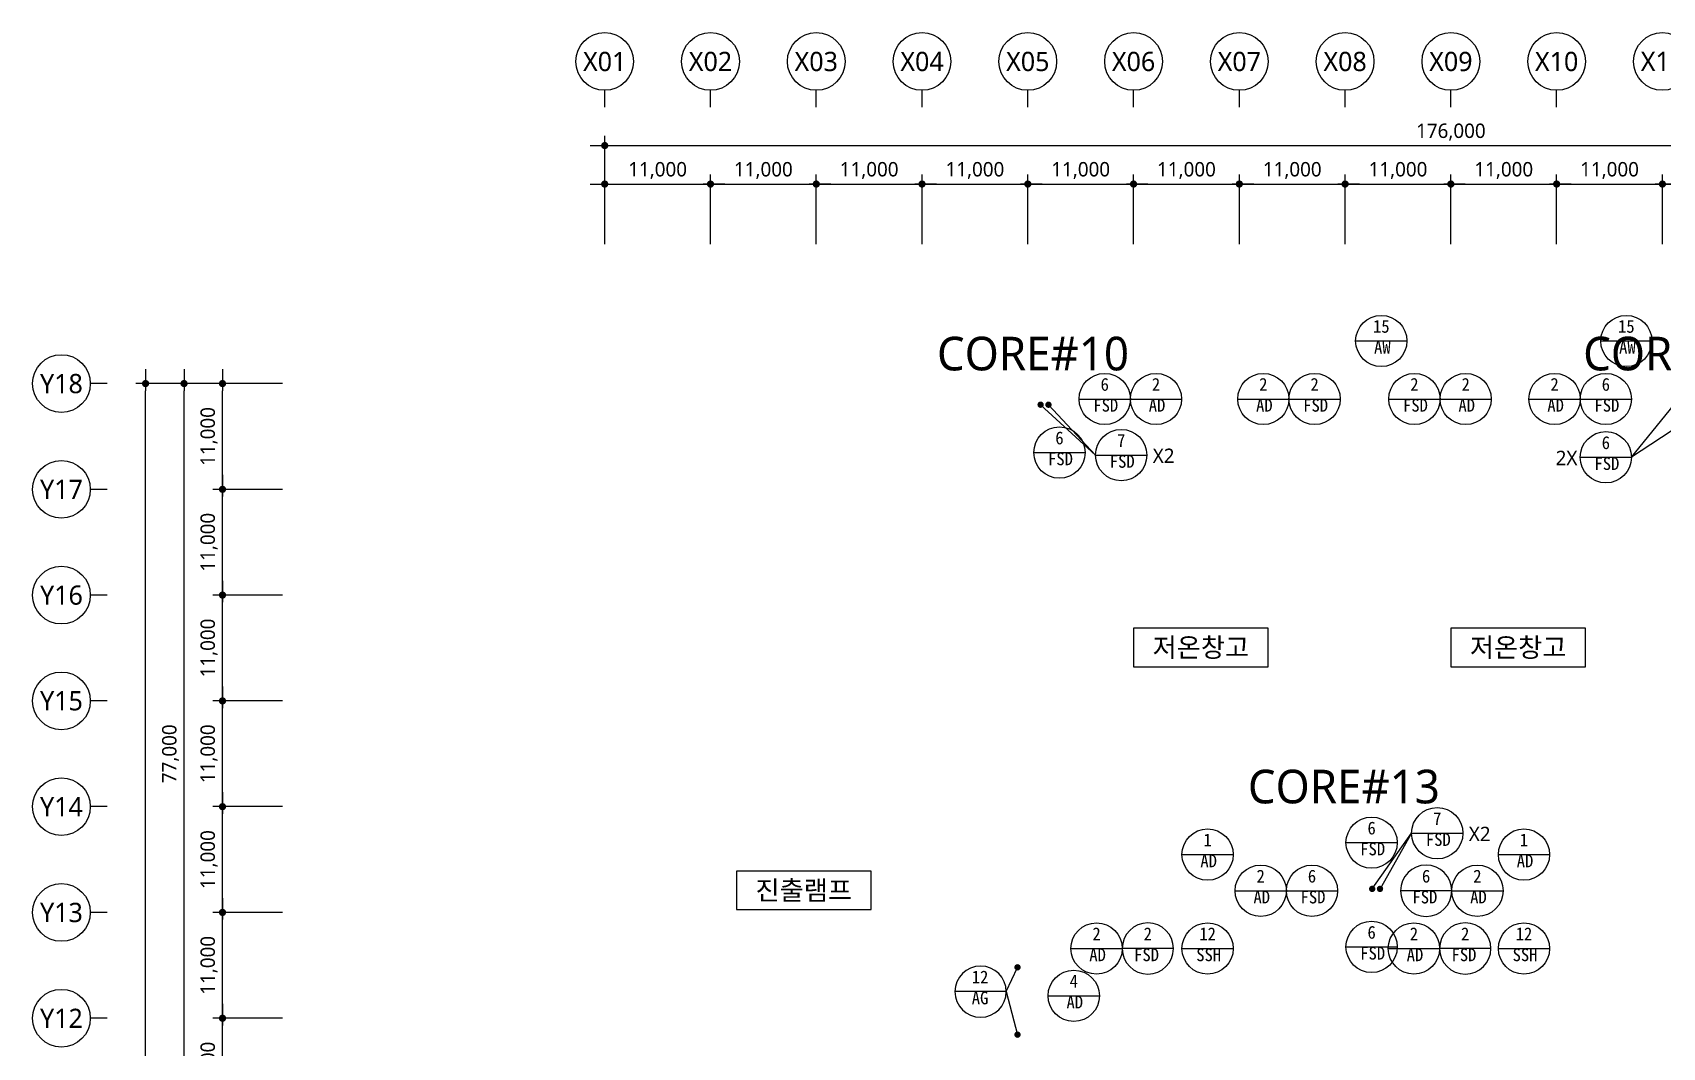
# Model space of a CAD drawing. Header units: millimetres. Extents: x 3479419 to 5579419, y 522746 to 3162891.
# Drawn here: x 4806612 to 4976110, y 2166355 to 2271891 of the extents above; entities that cross this region are included whole.
import ezdxf
from ezdxf.enums import TextEntityAlignment as Align

# ---------------------------------------------------------------- set-up
doc = ezdxf.new("R2010")
doc.units = ezdxf.units.MM
doc.layers.get('Defpoints').update_dxf_attribs({"color": 140})
for name, color, linetype, lineweight in [('A-AXIS-BUBL', 7, 'Continuous', 25), ('A-DIMS', 7, 'Continuous', 25), ('A-MKXX-SYMB', 7, 'Continuous', 25), ('A-XXXX-SYMB', 7, 'Continuous', 25), ('A-XXXX-TXT2', 3, 'Continuous', 25)]:
    doc.layers.add(name, color=color, linetype=linetype, lineweight=lineweight)
doc.layers.add('AA-SYMB', color=1, linetype='Continuous')
doc.styles.add('HY울릉도L', font='')
doc.styles.add('돋움', font='')
doc.styles.add('돋음', font='')
doc.styles.add('맑은고딕', font='malgun.ttf')
doc.styles.get('HY울릉도L').set_extended_font_data('HYwulM')
doc.styles.get('돋움').set_extended_font_data('DotumChe')
doc.styles.get('돋음').set_extended_font_data('Dotum')
doc.dimstyles.new('CDIM', dxfattribs={"dimtxt": 3, "dimasz": 1.5, "dimexe": 2, "dimexo": 1, "dimgap": 1, "dimtad": 1, "dimdec": 0, "dimrnd": 0.5, "dimzin": 0, "dimdsep": 32, "dimlunit": 6, "dimtxsty": 'HY울릉도L', "dimblk1": '_CIDOT', "dimblk2": '_CIDOT', "dimsah": 1, "dimcen": 5.5, "dimclrd": 2, "dimclre": 2, "dimclrt": 7, "dimadec": 0, "dimazin": 0, "dimtfac": 1, "dimtdec": 0, "dimtix": 1, "dimtmove": 2, "dimatfit": 1, "dimldrblk": '_CIDOT', "dimfxl": 1, "dimtolj": 1, "dimtzin": 0, "dimlwd": -1, "dimarcsym": 0})

# ---------------------------------------------------------------- blocks, each defined once
blk = doc.blocks.new('_CIDOT')
at = {"color": 0, "linetype": 'ByBlock'}
blk.add_line((2, 0), (-1, 0), dxfattribs=at)
at = {"color": 0, "linetype": 'ByBlock', "const_width": 0.5}
blk.add_lwpolyline([(-0.25, 0, 1), (0.25, 0, 1)], format="xyb", close=True, dxfattribs=at)
blk = doc.blocks.new('*D17')
at = {"layer": 'A-DIMS', "lineweight": -2, "transparency": 16777216}
for p, q in [((93193, 175121), (85943, 175121)), ((93193, 164121), (85943, 164121))]:
    blk.add_line(p, q, dxfattribs=at)
at = {"layer": 'A-DIMS', "transparency": 16777216}
blk.add_line((86943, 164871), (86943, 174371), dxfattribs=at)
at = {"layer": 'Defpoints', "color": 0, "transparency": 16777216}
for p in [(86943, 175121), (93693, 175121), (93693, 164121)]:
    blk.add_point(p, dxfattribs=at)
at = {"layer": 'A-DIMS', "transparency": 16777216, "xscale": 750, "yscale": 750, "zscale": 750}
for p, rotation in [((86943, 175121), 90), ((86943, 164121), 270)]:
    blk.add_blockref('_CIDOT', p, dxfattribs=dict(at, rotation=rotation))
at = {"layer": 'A-DIMS', "color": 3, "transparency": 16777216, "insert": (85538, 169621), "char_height": 1500, "attachment_point": 5, "rotation": 90, "style": '맑은고딕'}
blk.add_mtext('\\A1;11,000', dxfattribs=at)
blk = doc.blocks.new('*D18')
at = {"layer": 'A-DIMS', "lineweight": -2, "transparency": 16777216}
for p, q in [((93193, 186121), (85943, 186121)), ((93193, 175121), (85943, 175121))]:
    blk.add_line(p, q, dxfattribs=at)
at = {"layer": 'A-DIMS', "transparency": 16777216}
blk.add_line((86943, 175871), (86943, 185371), dxfattribs=at)
at = {"layer": 'Defpoints', "color": 0, "transparency": 16777216}
for p in [(86943, 186121), (93693, 186121), (93693, 175121)]:
    blk.add_point(p, dxfattribs=at)
at = {"layer": 'A-DIMS', "transparency": 16777216, "xscale": 750, "yscale": 750, "zscale": 750}
for p, rotation in [((86943, 186121), 90), ((86943, 175121), 270)]:
    blk.add_blockref('_CIDOT', p, dxfattribs=dict(at, rotation=rotation))
at = {"layer": 'A-DIMS', "color": 3, "transparency": 16777216, "insert": (85538, 180621), "char_height": 1500, "attachment_point": 5, "rotation": 90, "style": '맑은고딕'}
blk.add_mtext('\\A1;11,000', dxfattribs=at)
blk = doc.blocks.new('*D19')
at = {"layer": 'A-DIMS', "lineweight": -2, "transparency": 16777216}
for p, q in [((93193, 197121), (85943, 197121)), ((93193, 186121), (85943, 186121))]:
    blk.add_line(p, q, dxfattribs=at)
at = {"layer": 'A-DIMS', "transparency": 16777216}
blk.add_line((86943, 186871), (86943, 196371), dxfattribs=at)
at = {"layer": 'Defpoints', "color": 0, "transparency": 16777216}
for p in [(86943, 197121), (93693, 197121), (93693, 186121)]:
    blk.add_point(p, dxfattribs=at)
at = {"layer": 'A-DIMS', "transparency": 16777216, "xscale": 750, "yscale": 750, "zscale": 750}
for p, rotation in [((86943, 197121), 90), ((86943, 186121), 270)]:
    blk.add_blockref('_CIDOT', p, dxfattribs=dict(at, rotation=rotation))
at = {"layer": 'A-DIMS', "color": 3, "transparency": 16777216, "insert": (85538, 191621), "char_height": 1500, "attachment_point": 5, "rotation": 90, "style": '맑은고딕'}
blk.add_mtext('\\A1;11,000', dxfattribs=at)
blk = doc.blocks.new('*D20')
at = {"layer": 'A-DIMS', "lineweight": -2, "transparency": 16777216}
for p, q in [((93193, 208121), (85943, 208121)), ((93193, 197121), (85943, 197121))]:
    blk.add_line(p, q, dxfattribs=at)
at = {"layer": 'A-DIMS', "transparency": 16777216}
blk.add_line((86943, 197871), (86943, 207371), dxfattribs=at)
at = {"layer": 'Defpoints', "color": 0, "transparency": 16777216}
for p in [(86943, 208121), (93693, 208121), (93693, 197121)]:
    blk.add_point(p, dxfattribs=at)
at = {"layer": 'A-DIMS', "transparency": 16777216, "xscale": 750, "yscale": 750, "zscale": 750}
for p, rotation in [((86943, 208121), 90), ((86943, 197121), 270)]:
    blk.add_blockref('_CIDOT', p, dxfattribs=dict(at, rotation=rotation))
at = {"layer": 'A-DIMS', "color": 3, "transparency": 16777216, "insert": (85538, 202621), "char_height": 1500, "attachment_point": 5, "rotation": 90, "style": '맑은고딕'}
blk.add_mtext('\\A1;11,000', dxfattribs=at)
blk = doc.blocks.new('*D21')
at = {"layer": 'A-DIMS', "lineweight": -2, "transparency": 16777216}
for p, q in [((93193, 219121), (85943, 219121)), ((93193, 208121), (85943, 208121))]:
    blk.add_line(p, q, dxfattribs=at)
at = {"layer": 'A-DIMS', "transparency": 16777216}
blk.add_line((86943, 208871), (86943, 218371), dxfattribs=at)
at = {"layer": 'Defpoints', "color": 0, "transparency": 16777216}
for p in [(86943, 219121), (93693, 219121), (93693, 208121)]:
    blk.add_point(p, dxfattribs=at)
at = {"layer": 'A-DIMS', "transparency": 16777216, "xscale": 750, "yscale": 750, "zscale": 750}
for p, rotation in [((86943, 219121), 90), ((86943, 208121), 270)]:
    blk.add_blockref('_CIDOT', p, dxfattribs=dict(at, rotation=rotation))
at = {"layer": 'A-DIMS', "color": 3, "transparency": 16777216, "insert": (85538, 213621), "char_height": 1500, "attachment_point": 5, "rotation": 90, "style": '맑은고딕'}
blk.add_mtext('\\A1;11,000', dxfattribs=at)
blk = doc.blocks.new('*D22')
at = {"layer": 'A-DIMS', "lineweight": -2, "transparency": 16777216}
for p, q in [((93193, 230121), (85943, 230121)), ((93193, 219121), (85943, 219121))]:
    blk.add_line(p, q, dxfattribs=at)
at = {"layer": 'A-DIMS', "transparency": 16777216}
blk.add_line((86943, 219871), (86943, 229371), dxfattribs=at)
at = {"layer": 'Defpoints', "color": 0, "transparency": 16777216}
for p in [(86943, 230121), (93693, 230121), (93693, 219121)]:
    blk.add_point(p, dxfattribs=at)
at = {"layer": 'A-DIMS', "transparency": 16777216, "xscale": 750, "yscale": 750, "zscale": 750}
for p, rotation in [((86943, 230121), 90), ((86943, 219121), 270)]:
    blk.add_blockref('_CIDOT', p, dxfattribs=dict(at, rotation=rotation))
at = {"layer": 'A-DIMS', "color": 3, "transparency": 16777216, "insert": (85538, 224621), "char_height": 1500, "attachment_point": 5, "rotation": 90, "style": '맑은고딕'}
blk.add_mtext('\\A1;11,000', dxfattribs=at)
blk = doc.blocks.new('*D23')
at = {"layer": 'A-DIMS', "lineweight": -2, "transparency": 16777216}
for p, q in [((93193, 241121), (85943, 241121)), ((93193, 230121), (85943, 230121))]:
    blk.add_line(p, q, dxfattribs=at)
at = {"layer": 'A-DIMS', "transparency": 16777216}
blk.add_line((86943, 230871), (86943, 240371), dxfattribs=at)
at = {"layer": 'Defpoints', "color": 0, "transparency": 16777216}
for p in [(86943, 241121), (93693, 241121), (93693, 230121)]:
    blk.add_point(p, dxfattribs=at)
at = {"layer": 'A-DIMS', "transparency": 16777216, "xscale": 750, "yscale": 750, "zscale": 750}
for p, rotation in [((86943, 241121), 90), ((86943, 230121), 270)]:
    blk.add_blockref('_CIDOT', p, dxfattribs=dict(at, rotation=rotation))
at = {"layer": 'A-DIMS', "color": 3, "transparency": 16777216, "insert": (85538, 235621), "char_height": 1500, "attachment_point": 5, "rotation": 90, "style": '맑은고딕'}
blk.add_mtext('\\A1;11,000', dxfattribs=at)
blk = doc.blocks.new('*D25')
at = {"layer": 'A-DIMS', "lineweight": -2, "transparency": 16777216}
for p, q in [((93193, 241121), (77943, 241121)), ((93193, 45121), (77943, 45121))]:
    blk.add_line(p, q, dxfattribs=at)
at = {"layer": 'A-DIMS', "transparency": 16777216}
blk.add_line((78943, 45871), (78943, 240371), dxfattribs=at)
at = {"layer": 'Defpoints', "color": 0, "transparency": 16777216}
for p in [(78943, 241121), (93693, 241121), (93693, 45121)]:
    blk.add_point(p, dxfattribs=at)
at = {"layer": 'A-DIMS', "transparency": 16777216, "xscale": 750, "yscale": 750, "zscale": 750}
for p, rotation in [((78943, 241121), 90), ((78943, 45121), 270)]:
    blk.add_blockref('_CIDOT', p, dxfattribs=dict(at, rotation=rotation))
at = {"layer": 'A-DIMS', "color": 3, "transparency": 16777216, "insert": (77538, 143121), "char_height": 1500, "attachment_point": 5, "rotation": 90, "style": '맑은고딕'}
blk.add_mtext('\\A1;196,000', dxfattribs=at)
blk = doc.blocks.new('*D28')
at = {"layer": 'A-DIMS', "lineweight": -2, "transparency": 16777216}
for p, q in [((93193, 241121), (81943, 241121)), ((93193, 164121), (81943, 164121))]:
    blk.add_line(p, q, dxfattribs=at)
at = {"layer": 'A-DIMS', "transparency": 16777216}
blk.add_line((82943, 164871), (82943, 240371), dxfattribs=at)
at = {"layer": 'Defpoints', "color": 0, "transparency": 16777216}
for p in [(82943, 241121), (93693, 241121), (93693, 164121)]:
    blk.add_point(p, dxfattribs=at)
at = {"layer": 'A-DIMS', "transparency": 16777216, "xscale": 750, "yscale": 750, "zscale": 750}
for p, rotation in [((82943, 241121), 90), ((82943, 164121), 270)]:
    blk.add_blockref('_CIDOT', p, dxfattribs=dict(at, rotation=rotation))
at = {"layer": 'A-DIMS', "color": 3, "transparency": 16777216, "insert": (81542, 202621), "char_height": 1500, "attachment_point": 5, "rotation": 90, "style": '맑은고딕'}
blk.add_mtext('\\A1;77,000', dxfattribs=at)
blk = doc.blocks.new('*D29')
at = {"layer": 'A-DIMS', "lineweight": -2, "transparency": 16777216}
for p, q in [((148693, 255621), (148693, 262871)), ((159693, 255621), (159693, 262871))]:
    blk.add_line(p, q, dxfattribs=at)
at = {"layer": 'A-DIMS', "transparency": 16777216}
blk.add_line((149443, 261871), (158943, 261871), dxfattribs=at)
at = {"layer": 'Defpoints', "color": 0, "transparency": 16777216}
for p in [(159693, 261871), (148693, 255121), (159693, 255121)]:
    blk.add_point(p, dxfattribs=at)
at = {"layer": 'A-DIMS', "transparency": 16777216, "xscale": 750, "yscale": 750, "zscale": 750, "rotation": 180}
blk.add_blockref('_CIDOT', (148693, 261871), dxfattribs=at)
at = {"layer": 'A-DIMS', "transparency": 16777216, "xscale": 750, "yscale": 750, "zscale": 750}
blk.add_blockref('_CIDOT', (159693, 261871), dxfattribs=at)
at = {"layer": 'A-DIMS', "color": 3, "transparency": 16777216, "insert": (154193, 263275), "char_height": 1500, "attachment_point": 5, "style": '맑은고딕'}
blk.add_mtext('\\A1;11,000', dxfattribs=at)
blk = doc.blocks.new('*D30')
at = {"layer": 'A-DIMS', "lineweight": -2, "transparency": 16777216}
for p, q in [((159693, 255621), (159693, 262871)), ((170693, 255621), (170693, 262871))]:
    blk.add_line(p, q, dxfattribs=at)
at = {"layer": 'A-DIMS', "transparency": 16777216}
blk.add_line((160443, 261871), (169943, 261871), dxfattribs=at)
at = {"layer": 'Defpoints', "color": 0, "transparency": 16777216}
for p in [(170693, 261871), (159693, 255121), (170693, 255121)]:
    blk.add_point(p, dxfattribs=at)
at = {"layer": 'A-DIMS', "transparency": 16777216, "xscale": 750, "yscale": 750, "zscale": 750, "rotation": 180}
blk.add_blockref('_CIDOT', (159693, 261871), dxfattribs=at)
at = {"layer": 'A-DIMS', "transparency": 16777216, "xscale": 750, "yscale": 750, "zscale": 750}
blk.add_blockref('_CIDOT', (170693, 261871), dxfattribs=at)
at = {"layer": 'A-DIMS', "color": 3, "transparency": 16777216, "insert": (165193, 263275), "char_height": 1500, "attachment_point": 5, "style": '맑은고딕'}
blk.add_mtext('\\A1;11,000', dxfattribs=at)
blk = doc.blocks.new('*D31')
at = {"layer": 'A-DIMS', "lineweight": -2, "transparency": 16777216}
for p, q in [((170693, 255621), (170693, 262871)), ((181693, 255621), (181693, 262871))]:
    blk.add_line(p, q, dxfattribs=at)
at = {"layer": 'A-DIMS', "transparency": 16777216}
blk.add_line((171443, 261871), (180943, 261871), dxfattribs=at)
at = {"layer": 'Defpoints', "color": 0, "transparency": 16777216}
for p in [(181693, 261871), (170693, 255121), (181693, 255121)]:
    blk.add_point(p, dxfattribs=at)
at = {"layer": 'A-DIMS', "transparency": 16777216, "xscale": 750, "yscale": 750, "zscale": 750, "rotation": 180}
blk.add_blockref('_CIDOT', (170693, 261871), dxfattribs=at)
at = {"layer": 'A-DIMS', "transparency": 16777216, "xscale": 750, "yscale": 750, "zscale": 750}
blk.add_blockref('_CIDOT', (181693, 261871), dxfattribs=at)
at = {"layer": 'A-DIMS', "color": 3, "transparency": 16777216, "insert": (176193, 263275), "char_height": 1500, "attachment_point": 5, "style": '맑은고딕'}
blk.add_mtext('\\A1;11,000', dxfattribs=at)
blk = doc.blocks.new('*D32')
at = {"layer": 'A-DIMS', "lineweight": -2, "transparency": 16777216}
for p, q in [((181693, 255621), (181693, 262871)), ((192693, 255621), (192693, 262871))]:
    blk.add_line(p, q, dxfattribs=at)
at = {"layer": 'A-DIMS', "transparency": 16777216}
blk.add_line((182443, 261871), (191943, 261871), dxfattribs=at)
at = {"layer": 'Defpoints', "color": 0, "transparency": 16777216}
for p in [(192693, 261871), (181693, 255121), (192693, 255121)]:
    blk.add_point(p, dxfattribs=at)
at = {"layer": 'A-DIMS', "transparency": 16777216, "xscale": 750, "yscale": 750, "zscale": 750, "rotation": 180}
blk.add_blockref('_CIDOT', (181693, 261871), dxfattribs=at)
at = {"layer": 'A-DIMS', "transparency": 16777216, "xscale": 750, "yscale": 750, "zscale": 750}
blk.add_blockref('_CIDOT', (192693, 261871), dxfattribs=at)
at = {"layer": 'A-DIMS', "color": 3, "transparency": 16777216, "insert": (187193, 263275), "char_height": 1500, "attachment_point": 5, "style": '맑은고딕'}
blk.add_mtext('\\A1;11,000', dxfattribs=at)
blk = doc.blocks.new('*D33')
at = {"layer": 'A-DIMS', "lineweight": -2, "transparency": 16777216}
for p, q in [((192693, 255621), (192693, 262871)), ((203693, 255621), (203693, 262871))]:
    blk.add_line(p, q, dxfattribs=at)
at = {"layer": 'A-DIMS', "transparency": 16777216}
blk.add_line((193443, 261871), (202943, 261871), dxfattribs=at)
at = {"layer": 'Defpoints', "color": 0, "transparency": 16777216}
for p in [(203693, 261871), (192693, 255121), (203693, 255121)]:
    blk.add_point(p, dxfattribs=at)
at = {"layer": 'A-DIMS', "transparency": 16777216, "xscale": 750, "yscale": 750, "zscale": 750, "rotation": 180}
blk.add_blockref('_CIDOT', (192693, 261871), dxfattribs=at)
at = {"layer": 'A-DIMS', "transparency": 16777216, "xscale": 750, "yscale": 750, "zscale": 750}
blk.add_blockref('_CIDOT', (203693, 261871), dxfattribs=at)
at = {"layer": 'A-DIMS', "color": 3, "transparency": 16777216, "insert": (198193, 263275), "char_height": 1500, "attachment_point": 5, "style": '맑은고딕'}
blk.add_mtext('\\A1;11,000', dxfattribs=at)
blk = doc.blocks.new('*D34')
at = {"layer": 'A-DIMS', "lineweight": -2, "transparency": 16777216}
for p, q in [((203693, 255621), (203693, 262871)), ((214693, 255621), (214693, 262871))]:
    blk.add_line(p, q, dxfattribs=at)
at = {"layer": 'A-DIMS', "transparency": 16777216}
blk.add_line((204443, 261871), (213943, 261871), dxfattribs=at)
at = {"layer": 'Defpoints', "color": 0, "transparency": 16777216}
for p in [(214693, 261871), (203693, 255121), (214693, 255121)]:
    blk.add_point(p, dxfattribs=at)
at = {"layer": 'A-DIMS', "transparency": 16777216, "xscale": 750, "yscale": 750, "zscale": 750, "rotation": 180}
blk.add_blockref('_CIDOT', (203693, 261871), dxfattribs=at)
at = {"layer": 'A-DIMS', "transparency": 16777216, "xscale": 750, "yscale": 750, "zscale": 750}
blk.add_blockref('_CIDOT', (214693, 261871), dxfattribs=at)
at = {"layer": 'A-DIMS', "color": 3, "transparency": 16777216, "insert": (209193, 263275), "char_height": 1500, "attachment_point": 5, "style": '맑은고딕'}
blk.add_mtext('\\A1;11,000', dxfattribs=at)
blk = doc.blocks.new('*D35')
at = {"layer": 'A-DIMS', "lineweight": -2, "transparency": 16777216}
for p, q in [((214693, 255621), (214693, 262871)), ((225693, 255621), (225693, 262871))]:
    blk.add_line(p, q, dxfattribs=at)
at = {"layer": 'A-DIMS', "transparency": 16777216}
blk.add_line((215443, 261871), (224943, 261871), dxfattribs=at)
at = {"layer": 'Defpoints', "color": 0, "transparency": 16777216}
for p in [(225693, 261871), (214693, 255121), (225693, 255121)]:
    blk.add_point(p, dxfattribs=at)
at = {"layer": 'A-DIMS', "transparency": 16777216, "xscale": 750, "yscale": 750, "zscale": 750, "rotation": 180}
blk.add_blockref('_CIDOT', (214693, 261871), dxfattribs=at)
at = {"layer": 'A-DIMS', "transparency": 16777216, "xscale": 750, "yscale": 750, "zscale": 750}
blk.add_blockref('_CIDOT', (225693, 261871), dxfattribs=at)
at = {"layer": 'A-DIMS', "color": 3, "transparency": 16777216, "insert": (220193, 263275), "char_height": 1500, "attachment_point": 5, "style": '맑은고딕'}
blk.add_mtext('\\A1;11,000', dxfattribs=at)
blk = doc.blocks.new('*D36')
at = {"layer": 'A-DIMS', "lineweight": -2, "transparency": 16777216}
for p, q in [((225693, 255621), (225693, 262871)), ((236693, 255621), (236693, 262871))]:
    blk.add_line(p, q, dxfattribs=at)
at = {"layer": 'A-DIMS', "transparency": 16777216}
blk.add_line((226443, 261871), (235943, 261871), dxfattribs=at)
at = {"layer": 'Defpoints', "color": 0, "transparency": 16777216}
for p in [(236693, 261871), (225693, 255121), (236693, 255121)]:
    blk.add_point(p, dxfattribs=at)
at = {"layer": 'A-DIMS', "transparency": 16777216, "xscale": 750, "yscale": 750, "zscale": 750, "rotation": 180}
blk.add_blockref('_CIDOT', (225693, 261871), dxfattribs=at)
at = {"layer": 'A-DIMS', "transparency": 16777216, "xscale": 750, "yscale": 750, "zscale": 750}
blk.add_blockref('_CIDOT', (236693, 261871), dxfattribs=at)
at = {"layer": 'A-DIMS', "color": 3, "transparency": 16777216, "insert": (231193, 263275), "char_height": 1500, "attachment_point": 5, "style": '맑은고딕'}
blk.add_mtext('\\A1;11,000', dxfattribs=at)
blk = doc.blocks.new('*D37')
at = {"layer": 'A-DIMS', "lineweight": -2, "transparency": 16777216}
for p, q in [((236693, 255621), (236693, 262871)), ((247693, 255621), (247693, 262871))]:
    blk.add_line(p, q, dxfattribs=at)
at = {"layer": 'A-DIMS', "transparency": 16777216}
blk.add_line((237443, 261871), (246943, 261871), dxfattribs=at)
at = {"layer": 'Defpoints', "color": 0, "transparency": 16777216}
for p in [(247693, 261871), (236693, 255121), (247693, 255121)]:
    blk.add_point(p, dxfattribs=at)
at = {"layer": 'A-DIMS', "transparency": 16777216, "xscale": 750, "yscale": 750, "zscale": 750, "rotation": 180}
blk.add_blockref('_CIDOT', (236693, 261871), dxfattribs=at)
at = {"layer": 'A-DIMS', "transparency": 16777216, "xscale": 750, "yscale": 750, "zscale": 750}
blk.add_blockref('_CIDOT', (247693, 261871), dxfattribs=at)
at = {"layer": 'A-DIMS', "color": 3, "transparency": 16777216, "insert": (242193, 263275), "char_height": 1500, "attachment_point": 5, "style": '맑은고딕'}
blk.add_mtext('\\A1;11,000', dxfattribs=at)
blk = doc.blocks.new('*D42')
at = {"layer": 'A-DIMS', "lineweight": -2, "transparency": 16777216}
for p, q in [((126693, 255621), (126693, 266871)), ((302693, 255621), (302693, 266871))]:
    blk.add_line(p, q, dxfattribs=at)
at = {"layer": 'A-DIMS', "transparency": 16777216}
blk.add_line((127443, 265871), (301943, 265871), dxfattribs=at)
at = {"layer": 'Defpoints', "color": 0, "transparency": 16777216}
for p in [(302693, 265871), (126693, 255121), (302693, 255121)]:
    blk.add_point(p, dxfattribs=at)
at = {"layer": 'A-DIMS', "transparency": 16777216, "xscale": 750, "yscale": 750, "zscale": 750, "rotation": 180}
blk.add_blockref('_CIDOT', (126693, 265871), dxfattribs=at)
at = {"layer": 'A-DIMS', "transparency": 16777216, "xscale": 750, "yscale": 750, "zscale": 750}
blk.add_blockref('_CIDOT', (302693, 265871), dxfattribs=at)
at = {"layer": 'A-DIMS', "color": 3, "transparency": 16777216, "insert": (214693, 267275), "char_height": 1500, "attachment_point": 5, "style": '맑은고딕'}
blk.add_mtext('\\A1;176,000', dxfattribs=at)
blk = doc.blocks.new('*D44')
at = {"layer": 'A-DIMS', "lineweight": -2, "transparency": 16777216}
for p, q in [((126693, 255621), (126693, 262871)), ((137693, 255621), (137693, 262871))]:
    blk.add_line(p, q, dxfattribs=at)
at = {"layer": 'A-DIMS', "transparency": 16777216}
blk.add_line((127443, 261871), (136943, 261871), dxfattribs=at)
at = {"layer": 'Defpoints', "color": 0, "transparency": 16777216}
for p in [(137693, 261871), (126693, 255121), (137693, 255121)]:
    blk.add_point(p, dxfattribs=at)
at = {"layer": 'A-DIMS', "transparency": 16777216, "xscale": 750, "yscale": 750, "zscale": 750, "rotation": 180}
blk.add_blockref('_CIDOT', (126693, 261871), dxfattribs=at)
at = {"layer": 'A-DIMS', "transparency": 16777216, "xscale": 750, "yscale": 750, "zscale": 750}
blk.add_blockref('_CIDOT', (137693, 261871), dxfattribs=at)
at = {"layer": 'A-DIMS', "color": 3, "transparency": 16777216, "insert": (132193, 263275), "char_height": 1500, "attachment_point": 5, "style": '맑은고딕'}
blk.add_mtext('\\A1;11,000', dxfattribs=at)
blk = doc.blocks.new('*D45')
at = {"layer": 'A-DIMS', "lineweight": -2, "transparency": 16777216}
for p, q in [((137693, 255621), (137693, 262871)), ((148693, 255621), (148693, 262871))]:
    blk.add_line(p, q, dxfattribs=at)
at = {"layer": 'A-DIMS', "transparency": 16777216}
blk.add_line((138443, 261871), (147943, 261871), dxfattribs=at)
at = {"layer": 'Defpoints', "color": 0, "transparency": 16777216}
for p in [(148693, 261871), (137693, 255121), (148693, 255121)]:
    blk.add_point(p, dxfattribs=at)
at = {"layer": 'A-DIMS', "transparency": 16777216, "xscale": 750, "yscale": 750, "zscale": 750, "rotation": 180}
blk.add_blockref('_CIDOT', (137693, 261871), dxfattribs=at)
at = {"layer": 'A-DIMS', "transparency": 16777216, "xscale": 750, "yscale": 750, "zscale": 750}
blk.add_blockref('_CIDOT', (148693, 261871), dxfattribs=at)
at = {"layer": 'A-DIMS', "color": 3, "transparency": 16777216, "insert": (143193, 263275), "char_height": 1500, "attachment_point": 5, "style": '맑은고딕'}
blk.add_mtext('\\A1;11,000', dxfattribs=at)
blk = doc.blocks.new('글_진출램프')
at = {"layer": 'A-XXXX-TXT2', "color": 0}
blk.add_lwpolyline([(-7000, -1997), (7000, -1997), (7000, 2003), (-7000, 2003)], close=True, dxfattribs=at)
at = {"layer": 'A-XXXX-TXT2', "style": '맑은고딕'}
blk.add_text('진출램프', height=2000, dxfattribs=at).set_placement((0, 3), align=Align.MIDDLE_CENTER)
blk = doc.blocks.new('글_저온창고')
at = {"layer": 'A-XXXX-TXT2', "color": 0}
blk.add_lwpolyline([(-7000, -2000), (7000, -2000), (7000, 2000), (-7000, 2000)], close=True, dxfattribs=at)
at = {"layer": 'A-XXXX-TXT2', "style": '맑은고딕'}
blk.add_text('저온창고', height=2000, dxfattribs=at).set_placement((0, 0), align=Align.MIDDLE_CENTER)
blk = doc.blocks.new('WINSYMBOL-flat-1')
at = {"layer": 'AA-SYMB', "color": 3}
blk.add_line((-1440, 0), (1440, 0), dxfattribs=at)
blk.add_circle((0, 0), 1440, dxfattribs=at)
at = {"layer": 'AA-SYMB', "style": '돋음'}
blk.add_attdef('0', text='', height=720, dxfattribs=at).set_placement((0, 246), align=Align.CENTER)
at = {"layer": 'AA-SYMB', "style": '돋음', "width": 0.95}
blk.add_attdef('FSD', text='', height=720, dxfattribs=at).set_placement((59, -927), align=Align.CENTER)
blk = doc.blocks.new('A$C425F3A2A')
at = {"layer": 'Defpoints', "style": '맑은고딕'}
for s, p in [('CORE#10', (181217, 241440)), ('CORE#11', (248418, 241440)), ('CORE#13', (213551, 196412))]:
    blk.add_text(s, height=3500, dxfattribs=at).set_placement(p, align=Align.BOTTOM_RIGHT)
blk = doc.blocks.new('fsd7')
at = {"layer": 'A-MKXX-SYMB'}
h = blk.add_hatch(color=256, dxfattribs=at)
edge = h.paths.add_edge_path()
edge.add_arc((172028, 238921), 333, -180, 180)
h = blk.add_hatch(color=256, dxfattribs=at)
edge = h.paths.add_edge_path()
edge.add_arc((172843, 238921), 333, -180, 180)
h = blk.add_hatch(color=256, dxfattribs=at)
edge = h.paths.add_edge_path()
edge.add_arc((206508, 188571), 333, -180, 180)
h = blk.add_hatch(color=256, dxfattribs=at)
edge = h.paths.add_edge_path()
edge.add_arc((207323, 188571), 333, -180, 180)
at = {"layer": 'A-XXXX-SYMB'}
for points in [[(172028, 238921), (177740, 233681), (172843, 238921)], [(206508, 188571), (210611, 194355), (207323, 188571)]]:
    blk.add_lwpolyline(points, dxfattribs=at)
ref = blk.add_blockref('WINSYMBOL-flat-1', (180407, 233681), dxfattribs=dict(xscale=1.851851851790402, yscale=1.851851851790402, zscale=1.851851851790402))
ref.add_attrib('0', '7', dxfattribs={"layer": 'AA-SYMB', "color": 3, "height": 1333, "style": '돋움'}).set_placement((180407, 234136), align=Align.BOTTOM_CENTER)
ref.add_attrib('FSD', 'FSD', dxfattribs={"layer": 'AA-SYMB', "color": 3, "height": 1333.3, "style": '돋움'}).set_placement((180515, 231964), align=Align.BOTTOM_CENTER)
ref = blk.add_blockref('WINSYMBOL-flat-1', (213278, 194355), dxfattribs=dict(xscale=1.851851851790402, yscale=1.851851851790402, zscale=1.851851851790402))
ref.add_attrib('0', '7', dxfattribs={"layer": 'AA-SYMB', "color": 3, "height": 1333, "style": '돋움'}).set_placement((213278, 194811), align=Align.BOTTOM_CENTER)
ref.add_attrib('FSD', 'FSD', dxfattribs={"layer": 'AA-SYMB', "color": 3, "height": 1333.3, "style": '돋움'}).set_placement((213386, 192639), align=Align.BOTTOM_CENTER)
at = {"layer": 'A-XXXX-TXT2', "style": '맑은고딕'}
for p in [(184818, 232858), (217689, 193533)]:
    blk.add_text('X2', height=1500, dxfattribs=at).set_placement(p, align=Align.CENTER)
blk = doc.blocks.new('DIM(210222)')
for p, q in [((126693, 269870.6), (126693, 271620.6)), ((137693, 269870.6), (137693, 271620.6)), ((148693, 269870.6), (148693, 271620.6)), ((159693, 269870.6), (159693, 271620.6)), ((170693, 269870.6), (170693, 271620.6)), ((181693, 269870.6), (181693, 271620.6)), ((192693, 269870.6), (192693, 271620.6)), ((203693, 269870.6), (203693, 271620.6)), ((214693, 269870.6), (214693, 271620.6)), ((225693, 269870.6), (225693, 271620.6)), ((74943, 241120.6), (73193, 241120.6)), ((74943, 230120.6), (73193, 230120.6)), ((74943, 219120.6), (73193, 219120.6)), ((74943, 208120.6), (73193, 208120.6)), ((74943, 197120.6), (73193, 197120.6)), ((74943, 186120.6), (73193, 186120.6)), ((74943, 175120.6), (73193, 175120.6))]:
    blk.add_line(p, q)
at = {"layer": 'A-AXIS-BUBL', "ltscale": 0.2}
for centre in [(126693, 274620.6), (137693, 274620.6), (148693, 274620.6), (159693, 274620.6), (170693, 274620.6), (181693, 274620.6), (192693, 274620.6), (203693, 274620.6), (214693, 274620.6), (225693, 274620.6), (236693, 274620.6), (70193, 241120.6), (70193, 230120.6), (70193, 219120.6), (70193, 208120.6), (70193, 197120.6), (70193, 186120.6), (70193, 175120.6)]:
    blk.add_circle(centre, 3000, dxfattribs=at)
at = {"layer": 'A-XXXX-TXT2', "ltscale": 0.2, "style": '맑은고딕'}
for s, p in [('X01', (126693, 274620.6)), ('X02', (137693, 274620.6)), ('X03', (148693, 274620.6)), ('X04', (159693, 274620.6)), ('X05', (170693, 274620.6)), ('X06', (181693, 274620.6)), ('X07', (192693, 274620.6)), ('X08', (203693, 274620.6)), ('X09', (214693, 274620.6)), ('X10', (225693, 274620.6)), ('X11', (236693, 274620.6)), ('Y18', (70193, 241120.6)), ('Y17', (70193, 230120.6)), ('Y16', (70193, 219120.6)), ('Y15', (70193, 208120.6)), ('Y14', (70193, 197120.6)), ('Y13', (70193, 186120.6)), ('Y12', (70193, 175120.6))]:
    blk.add_text(s, height=2000, dxfattribs=at).set_placement(p, align=Align.MIDDLE)
at = {"layer": 'A-DIMS'}
for p1, p2, distance, picture, middle in [((126693, 255120.6), (302693, 255120.6), 10750, '*D42', (214693, 267275.5)), ((126693, 255120.6), (137693, 255120.6), 6750, '*D44', (132193, 263275.5)), ((137693, 255120.6), (148693, 255120.6), 6750, '*D45', (143193, 263275.5)), ((148693, 255120.6), (159693, 255120.6), 6750, '*D29', (154193, 263275.5)), ((159693, 255120.6), (170693, 255120.6), 6750, '*D30', (165193, 263275.5)), ((170693, 255120.6), (181693, 255120.6), 6750, '*D31', (176193, 263275.5)), ((181693, 255120.6), (192693, 255120.6), 6750, '*D32', (187193, 263275.5)), ((192693, 255120.6), (203693, 255120.6), 6750, '*D33', (198193, 263275.5)), ((203693, 255120.6), (214693, 255120.6), 6750, '*D34', (209193, 263275.5)), ((214693, 255120.6), (225693, 255120.6), 6750, '*D35', (220193, 263275.5)), ((225693, 255120.6), (236693, 255120.6), 6750, '*D36', (231193, 263275.5)), ((236693, 255120.6), (247693, 255120.6), 6750, '*D37', (242193, 263275.5)), ((93693, 45120.6), (93693, 241120.6), 14750, '*D25', (77538.1, 143120.6)), ((93693, 164120.6), (93693, 241120.6), 10750, '*D28', (81542.2, 202620.6)), ((93693, 230120.6), (93693, 241120.6), 6750, '*D23', (85538.1, 235620.6)), ((93693, 219120.6), (93693, 230120.6), 6750, '*D22', (85538.1, 224620.6)), ((93693, 208120.6), (93693, 219120.6), 6750, '*D21', (85538.1, 213620.6)), ((93693, 197120.6), (93693, 208120.6), 6750, '*D20', (85538.1, 202620.6)), ((93693, 186120.6), (93693, 197120.6), 6750, '*D19', (85538.1, 191620.6)), ((93693, 175120.6), (93693, 186120.6), 6750, '*D18', (85538.1, 180620.6)), ((93693, 164120.6), (93693, 175120.6), 6750, '*D17', (85538.1, 169620.6))]:
    dim = blk.add_aligned_dim(p1=p1, p2=p2, distance=distance, dimstyle='CDIM', override={"dimscale": 500, "dimtxsty": '맑은고딕', "dimclrd": 256, "dimclre": 256, "dimclrt": 3}, dxfattribs=at)
    dim.commit()
    dim.dimension.update_dxf_attribs({"geometry": picture, "text_midpoint": middle})

msp = doc.modelspace()

# ---------------------------------------------------------------- hatches: boundary and pattern name
at = {"layer": 'A-MKXX-SYMB'}
h = msp.add_hatch(color=256, dxfattribs=at)
edge = h.paths.add_edge_path()
edge.add_arc((4909041.2, 2174683.2), 333.3, 180, 540, ccw=False)
h = msp.add_hatch(color=256, dxfattribs=at)
edge = h.paths.add_edge_path()
edge.add_arc((4909041.2, 2167681.2), 333.3, 180, 540, ccw=False)

# ---------------------------------------------------------------- linework, layer by layer
at = {"layer": 'A-XXXX-SYMB'}
for q in [(4909026.6, 2174673.5), (4909026.6, 2167671.6)]:
    msp.add_line((4907869.8, 2172151.8), q, dxfattribs=at)
msp.add_lwpolyline([(4978029.3, 2231088.8), (4972895.6, 2227725), (4977698.3, 2233675.6)], dxfattribs=at)

# ---------------------------------------------------------------- block references
for name, p in [('DIM(210222)', (4739418.8, 1994270.6)), ('fsd7', (4739418.8, 1994270.6)), ('글_저온창고', (4928111.8, 2207949)), ('글_저온창고', (4961111.8, 2207949)), ('글_진출램프', (4886811.8, 2182691.2))]:
    msp.add_blockref(name, p)
ref = msp.add_blockref('WINSYMBOL-flat-1', (4946875.3, 2239820.3), dxfattribs=dict(xscale=1.851851851790402, yscale=1.851851851790402, zscale=1.851851851790402))
ref.add_attrib('0', '15', dxfattribs={"layer": 'AA-SYMB', "color": 3, "height": 1333.33, "style": '돋움'}).set_placement((4946875.3, 2240275.9), align=Align.BOTTOM_CENTER)
ref.add_attrib('FSD', 'AW', dxfattribs={"layer": 'AA-SYMB', "color": 3, "height": 1333.33, "style": '돋움'}).set_placement((4946983.7, 2238103.5), align=Align.BOTTOM_CENTER)
ref = msp.add_blockref('WINSYMBOL-flat-1', (4972358.9, 2239820.3), dxfattribs=dict(xscale=1.851851851790402, yscale=1.851851851790402, zscale=1.851851851790402))
ref.add_attrib('0', '15', dxfattribs={"layer": 'AA-SYMB', "color": 3, "height": 1333.33, "style": '돋움'}).set_placement((4972358.9, 2240275.9), align=Align.BOTTOM_CENTER)
ref.add_attrib('FSD', 'AW', dxfattribs={"layer": 'AA-SYMB', "color": 3, "height": 1333.33, "style": '돋움'}).set_placement((4972467.3, 2238103.5), align=Align.BOTTOM_CENTER)
ref = msp.add_blockref('WINSYMBOL-flat-1', (4918112.1, 2233786.6), dxfattribs=dict(xscale=1.851851851790402, yscale=1.851851851790402, zscale=1.851851851790402))
ref.add_attrib('0', '6', dxfattribs={"layer": 'AA-SYMB', "color": 3, "height": 1333.3, "style": '돋움'}).set_placement((4918112.1, 2234242.3), align=Align.BOTTOM_CENTER)
ref.add_attrib('FSD', 'FSD', dxfattribs={"layer": 'AA-SYMB', "color": 3, "height": 1333.33, "style": '돋움'}).set_placement((4918220.6, 2232069.9), align=Align.BOTTOM_CENTER)
ref = msp.add_blockref('WINSYMBOL-flat-1', (4923445.5, 2233786.6), dxfattribs=dict(xscale=1.851851851790402, yscale=1.851851851790402, zscale=1.851851851790402))
ref.add_attrib('0', '2', dxfattribs={"layer": 'AA-SYMB', "color": 3, "height": 1333.3, "style": '돋움'}).set_placement((4923445.5, 2234242.3), align=Align.BOTTOM_CENTER)
ref.add_attrib('FSD', 'AD', dxfattribs={"layer": 'AA-SYMB', "color": 3, "height": 1333.33, "style": '돋움'}).set_placement((4923553.9, 2232069.9), align=Align.BOTTOM_CENTER)
ref = msp.add_blockref('WINSYMBOL-flat-1', (4934604.9, 2233786.6), dxfattribs=dict(xscale=1.851851851790402, yscale=1.851851851790402, zscale=1.851851851790402))
ref.add_attrib('0', '2', dxfattribs={"layer": 'AA-SYMB', "color": 3, "height": 1333.3, "style": '돋움'}).set_placement((4934604.9, 2234242.3), align=Align.BOTTOM_CENTER)
ref.add_attrib('FSD', 'AD', dxfattribs={"layer": 'AA-SYMB', "color": 3, "height": 1333.33, "style": '돋움'}).set_placement((4934713.3, 2232069.9), align=Align.BOTTOM_CENTER)
ref = msp.add_blockref('WINSYMBOL-flat-1', (4939938.2, 2233786.6), dxfattribs=dict(xscale=1.851851851790402, yscale=1.851851851790402, zscale=1.851851851790402))
ref.add_attrib('0', '2', dxfattribs={"layer": 'AA-SYMB', "color": 3, "height": 1333.3, "style": '돋움'}).set_placement((4939938.2, 2234242.3), align=Align.BOTTOM_CENTER)
ref.add_attrib('FSD', 'FSD', dxfattribs={"layer": 'AA-SYMB', "color": 3, "height": 1333.33, "style": '돋움'}).set_placement((4940046.7, 2232069.9), align=Align.BOTTOM_CENTER)
ref = msp.add_blockref('WINSYMBOL-flat-1', (4950317.4, 2233786.6), dxfattribs=dict(xscale=1.851851851790402, yscale=1.851851851790402, zscale=1.851851851790402))
ref.add_attrib('0', '2', dxfattribs={"layer": 'AA-SYMB', "color": 3, "height": 1333.3, "style": '돋움'}).set_placement((4950317.4, 2234242.3), align=Align.BOTTOM_CENTER)
ref.add_attrib('FSD', 'FSD', dxfattribs={"layer": 'AA-SYMB', "color": 3, "height": 1333.33, "style": '돋움'}).set_placement((4950425.9, 2232069.9), align=Align.BOTTOM_CENTER)
ref = msp.add_blockref('WINSYMBOL-flat-1', (4955650.8, 2233786.6), dxfattribs=dict(xscale=1.851851851790402, yscale=1.851851851790402, zscale=1.851851851790402))
ref.add_attrib('0', '2', dxfattribs={"layer": 'AA-SYMB', "color": 3, "height": 1333.3, "style": '돋움'}).set_placement((4955650.8, 2234242.3), align=Align.BOTTOM_CENTER)
ref.add_attrib('FSD', 'AD', dxfattribs={"layer": 'AA-SYMB', "color": 3, "height": 1333.33, "style": '돋움'}).set_placement((4955759.2, 2232069.9), align=Align.BOTTOM_CENTER)
ref = msp.add_blockref('WINSYMBOL-flat-1', (4964895.6, 2233786.6), dxfattribs=dict(xscale=1.851851851790402, yscale=1.851851851790402, zscale=1.851851851790402))
ref.add_attrib('0', '2', dxfattribs={"layer": 'AA-SYMB', "color": 3, "height": 1333.3, "style": '돋움'}).set_placement((4964895.6, 2234242.3), align=Align.BOTTOM_CENTER)
ref.add_attrib('FSD', 'AD', dxfattribs={"layer": 'AA-SYMB', "color": 3, "height": 1333.33, "style": '돋움'}).set_placement((4965004.1, 2232069.9), align=Align.BOTTOM_CENTER)
ref = msp.add_blockref('WINSYMBOL-flat-1', (4970229, 2233786.6), dxfattribs=dict(xscale=1.851851851790402, yscale=1.851851851790402, zscale=1.851851851790402))
ref.add_attrib('0', '6', dxfattribs={"layer": 'AA-SYMB', "color": 3, "height": 1333.3, "style": '돋움'}).set_placement((4970229, 2234242.3), align=Align.BOTTOM_CENTER)
ref.add_attrib('FSD', 'FSD', dxfattribs={"layer": 'AA-SYMB', "color": 3, "height": 1333.33, "style": '돋움'}).set_placement((4970337.4, 2232069.9), align=Align.BOTTOM_CENTER)
ref = msp.add_blockref('WINSYMBOL-flat-1', (4913404.5, 2228217.3), dxfattribs=dict(xscale=1.851851851790402, yscale=1.851851851790402, zscale=1.851851851790402))
ref.add_attrib('0', '6', dxfattribs={"layer": 'AA-SYMB', "color": 3, "height": 1333.3, "style": '돋움'}).set_placement((4913404.5, 2228672.9), align=Align.BOTTOM_CENTER)
ref.add_attrib('FSD', 'FSD', dxfattribs={"layer": 'AA-SYMB', "color": 3, "height": 1333.33, "style": '돋움'}).set_placement((4913513, 2226500.5), align=Align.BOTTOM_CENTER)
ref = msp.add_blockref('WINSYMBOL-flat-1', (4970229, 2227725), dxfattribs=dict(xscale=1.851851851790402, yscale=1.851851851790402, zscale=1.851851851790402))
ref.add_attrib('0', '6', dxfattribs={"layer": 'AA-SYMB', "color": 3, "height": 1333.3, "style": '돋움'}).set_placement((4970229, 2228180.6), align=Align.BOTTOM_CENTER)
ref.add_attrib('FSD', 'FSD', dxfattribs={"layer": 'AA-SYMB', "color": 3, "height": 1333.33, "style": '돋움'}).set_placement((4970337.4, 2226008.2), align=Align.BOTTOM_CENTER)
ref = msp.add_blockref('WINSYMBOL-flat-1', (4945870, 2187647.6), dxfattribs=dict(xscale=1.851851851790402, yscale=1.851851851790402, zscale=1.851851851790402))
ref.add_attrib('0', '6', dxfattribs={"layer": 'AA-SYMB', "color": 3, "height": 1333.3, "style": '돋움'}).set_placement((4945870, 2188103.2), align=Align.BOTTOM_CENTER)
ref.add_attrib('FSD', 'FSD', dxfattribs={"layer": 'AA-SYMB', "color": 3, "height": 1333.33, "style": '돋움'}).set_placement((4945978.4, 2185930.8), align=Align.BOTTOM_CENTER)
ref = msp.add_blockref('WINSYMBOL-flat-1', (4928814.1, 2186404.7), dxfattribs=dict(xscale=1.851851851790402, yscale=1.851851851790402, zscale=1.851851851790402))
ref.add_attrib('0', '1', dxfattribs={"layer": 'AA-SYMB', "color": 3, "height": 1333.3, "style": '돋움'}).set_placement((4928814.1, 2186860.3), align=Align.BOTTOM_CENTER)
ref.add_attrib('FSD', 'AD', dxfattribs={"layer": 'AA-SYMB', "color": 3, "height": 1333.33, "style": '돋움'}).set_placement((4928922.5, 2184687.9), align=Align.BOTTOM_CENTER)
ref = msp.add_blockref('WINSYMBOL-flat-1', (4961713.7, 2186404.7), dxfattribs=dict(xscale=1.851851851790402, yscale=1.851851851790402, zscale=1.851851851790402))
ref.add_attrib('0', '1', dxfattribs={"layer": 'AA-SYMB', "color": 3, "height": 1333.3, "style": '돋움'}).set_placement((4961713.7, 2186860.3), align=Align.BOTTOM_CENTER)
ref.add_attrib('FSD', 'AD', dxfattribs={"layer": 'AA-SYMB', "color": 3, "height": 1333.33, "style": '돋움'}).set_placement((4961822.1, 2184687.9), align=Align.BOTTOM_CENTER)
ref = msp.add_blockref('WINSYMBOL-flat-1', (4934333.6, 2182644.3), dxfattribs=dict(xscale=1.851851851790402, yscale=1.851851851790402, zscale=1.851851851790402))
ref.add_attrib('0', '2', dxfattribs={"layer": 'AA-SYMB', "color": 3, "height": 1333.3, "style": '돋움'}).set_placement((4934333.6, 2183099.9), align=Align.BOTTOM_CENTER)
ref.add_attrib('FSD', 'AD', dxfattribs={"layer": 'AA-SYMB', "color": 3, "height": 1333.33, "style": '돋움'}).set_placement((4934442, 2180927.5), align=Align.BOTTOM_CENTER)
ref = msp.add_blockref('WINSYMBOL-flat-1', (4939666.9, 2182644.3), dxfattribs=dict(xscale=1.851851851790402, yscale=1.851851851790402, zscale=1.851851851790402))
ref.add_attrib('0', '6', dxfattribs={"layer": 'AA-SYMB', "color": 3, "height": 1333.3, "style": '돋움'}).set_placement((4939666.9, 2183099.9), align=Align.BOTTOM_CENTER)
ref.add_attrib('FSD', 'FSD', dxfattribs={"layer": 'AA-SYMB', "color": 3, "height": 1333.33, "style": '돋움'}).set_placement((4939775.4, 2180927.5), align=Align.BOTTOM_CENTER)
ref = msp.add_blockref('WINSYMBOL-flat-1', (4951539.1, 2182644.3), dxfattribs=dict(xscale=-1.851851851790402, yscale=1.851851851790402, zscale=1.851851851790402))
ref.add_attrib('0', '6', dxfattribs={"layer": 'AA-SYMB', "color": 3, "height": 1333.3, "style": '돋움'}).set_placement((4951533.8, 2183099.9), align=Align.BOTTOM_CENTER)
ref.add_attrib('FSD', 'FSD', dxfattribs={"layer": 'AA-SYMB', "color": 3, "height": 1333.33, "style": '돋움'}).set_placement((4951407.6, 2180927.5), align=Align.BOTTOM_CENTER)
ref = msp.add_blockref('WINSYMBOL-flat-1', (4956872.5, 2182644.3), dxfattribs=dict(xscale=1.851851851790402, yscale=1.851851851790402, zscale=1.851851851790402))
ref.add_attrib('0', '2', dxfattribs={"layer": 'AA-SYMB', "color": 3, "height": 1333.3, "style": '돋움'}).set_placement((4956872.5, 2183099.9), align=Align.BOTTOM_CENTER)
ref.add_attrib('FSD', 'AD', dxfattribs={"layer": 'AA-SYMB', "color": 3, "height": 1333.33, "style": '돋움'}).set_placement((4956980.9, 2180927.5), align=Align.BOTTOM_CENTER)
ref = msp.add_blockref('WINSYMBOL-flat-1', (4917262.1, 2176640.1), dxfattribs=dict(xscale=1.851851851790402, yscale=1.851851851790402, zscale=1.851851851790402))
ref.add_attrib('0', '2', dxfattribs={"layer": 'AA-SYMB', "color": 3, "height": 1333.3, "style": '돋움'}).set_placement((4917262.1, 2177095.7), align=Align.BOTTOM_CENTER)
ref.add_attrib('FSD', 'AD', dxfattribs={"layer": 'AA-SYMB', "color": 3, "height": 1333.33, "style": '돋움'}).set_placement((4917370.6, 2174923.3), align=Align.BOTTOM_CENTER)
ref = msp.add_blockref('WINSYMBOL-flat-1', (4922595.4, 2176640.1), dxfattribs=dict(xscale=-1.851851851790402, yscale=1.851851851790402, zscale=1.851851851790402))
ref.add_attrib('0', '2', dxfattribs={"layer": 'AA-SYMB', "color": 3, "height": 1333.3, "style": '돋움'}).set_placement((4922590.1, 2177095.7), align=Align.BOTTOM_CENTER)
ref.add_attrib('FSD', 'FSD', dxfattribs={"layer": 'AA-SYMB', "color": 3, "height": 1333.33, "style": '돋움'}).set_placement((4922463.9, 2174923.3), align=Align.BOTTOM_CENTER)
ref = msp.add_blockref('WINSYMBOL-flat-1', (4928814.1, 2176640.1), dxfattribs=dict(xscale=1.851851851790402, yscale=1.851851851790402, zscale=1.851851851790402))
ref.add_attrib('0', '12', dxfattribs={"layer": 'AA-SYMB', "color": 3, "height": 1333.33, "style": '돋움'}).set_placement((4928814.1, 2177095.7), align=Align.BOTTOM_CENTER)
ref.add_attrib('FSD', 'SSH', dxfattribs={"layer": 'AA-SYMB', "color": 3, "height": 1333.33, "style": '돋움'}).set_placement((4928922.5, 2174923.3), align=Align.BOTTOM_CENTER)
ref = msp.add_blockref('WINSYMBOL-flat-1', (4945870, 2176804.6), dxfattribs=dict(xscale=1.851851851790402, yscale=1.851851851790402, zscale=1.851851851790402))
ref.add_attrib('0', '6', dxfattribs={"layer": 'AA-SYMB', "color": 3, "height": 1333.3, "style": '돋움'}).set_placement((4945870, 2177260.2), align=Align.BOTTOM_CENTER)
ref.add_attrib('FSD', 'FSD', dxfattribs={"layer": 'AA-SYMB', "color": 3, "height": 1333.33, "style": '돋움'}).set_placement((4945978.4, 2175087.8), align=Align.BOTTOM_CENTER)
ref = msp.add_blockref('WINSYMBOL-flat-1', (4950270.6, 2176640.1), dxfattribs=dict(xscale=1.851851851790402, yscale=1.851851851790402, zscale=1.851851851790402))
ref.add_attrib('0', '2', dxfattribs={"layer": 'AA-SYMB', "color": 3, "height": 1333.3, "style": '돋움'}).set_placement((4950270.6, 2177095.7), align=Align.BOTTOM_CENTER)
ref.add_attrib('FSD', 'AD', dxfattribs={"layer": 'AA-SYMB', "color": 3, "height": 1333.33, "style": '돋움'}).set_placement((4950379.1, 2174923.3), align=Align.BOTTOM_CENTER)
ref = msp.add_blockref('WINSYMBOL-flat-1', (4955604, 2176640.1), dxfattribs=dict(xscale=-1.851851851790402, yscale=1.851851851790402, zscale=1.851851851790402))
ref.add_attrib('0', '2', dxfattribs={"layer": 'AA-SYMB', "color": 3, "height": 1333.3, "style": '돋움'}).set_placement((4955598.6, 2177095.7), align=Align.BOTTOM_CENTER)
ref.add_attrib('FSD', 'FSD', dxfattribs={"layer": 'AA-SYMB', "color": 3, "height": 1333.33, "style": '돋움'}).set_placement((4955472.5, 2174923.3), align=Align.BOTTOM_CENTER)
ref = msp.add_blockref('WINSYMBOL-flat-1', (4961713.7, 2176640.1), dxfattribs=dict(xscale=1.851851851790402, yscale=1.851851851790402, zscale=1.851851851790402))
ref.add_attrib('0', '12', dxfattribs={"layer": 'AA-SYMB', "color": 3, "height": 1333.33, "style": '돋움'}).set_placement((4961713.7, 2177095.7), align=Align.BOTTOM_CENTER)
ref.add_attrib('FSD', 'SSH', dxfattribs={"layer": 'AA-SYMB', "color": 3, "height": 1333.33, "style": '돋움'}).set_placement((4961822.1, 2174923.3), align=Align.BOTTOM_CENTER)
ref = msp.add_blockref('WINSYMBOL-flat-1', (4905203.2, 2172151.8), dxfattribs=dict(xscale=-1.851851851790402, yscale=1.851851851790402, zscale=1.851851851790402))
ref.add_attrib('0', '12', dxfattribs={"layer": 'AA-SYMB', "color": 3, "height": 1333.33, "style": '돋움'}).set_placement((4905146.4, 2172607.4), align=Align.BOTTOM_CENTER)
ref.add_attrib('FSD', 'AG', dxfattribs={"layer": 'AA-SYMB', "color": 3, "height": 1333.33, "style": '돋움'}).set_placement((4905146.2, 2170435), align=Align.BOTTOM_CENTER)
ref = msp.add_blockref('WINSYMBOL-flat-1', (4914889.8, 2171718.7), dxfattribs=dict(xscale=1.851851851790402, yscale=1.851851851790402, zscale=1.851851851790402))
ref.add_attrib('0', '4', dxfattribs={"layer": 'AA-SYMB', "color": 3, "height": 1333.3, "style": '돋움'}).set_placement((4914889.8, 2172174.3), align=Align.BOTTOM_CENTER)
ref.add_attrib('FSD', 'AD', dxfattribs={"layer": 'AA-SYMB', "color": 3, "height": 1333.33, "style": '돋움'}).set_placement((4914998.2, 2170001.9), align=Align.BOTTOM_CENTER)
msp.add_blockref('A$C425F3A2A', (4739418.8, 1994270.6), dxfattribs=at)

# ---------------------------------------------------------------- texts
at = {"layer": 'A-XXXX-TXT2', "style": '맑은고딕'}
msp.add_text('2X', height=1500, dxfattribs=at).set_placement((4966140.4, 2226902.2), align=Align.CENTER)

doc.saveas('drawing.dxf')
